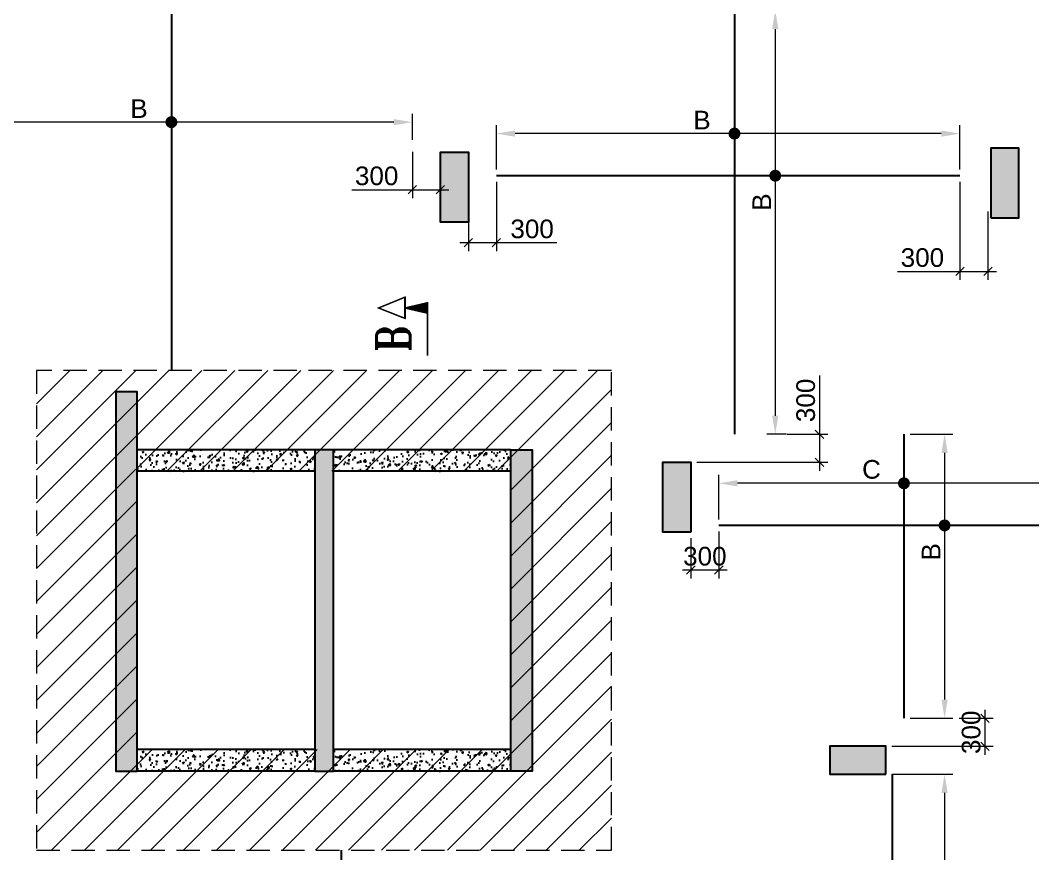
# Model space of a CAD drawing. Header units: millimetres. Extents: x 1123469 to 1752051, y -126924 to 196924.
# Drawn here: x 1620981 to 1631835, y 136802 to 145739 of the extents above; entities that cross this region are included whole.
import ezdxf

# ---------------------------------------------------------------- set-up
doc = ezdxf.new("R2010")
doc.units = ezdxf.units.MM
doc.header["$LTSCALE"] = 500
doc.header["$MEASUREMENT"] = 0
doc.header["$PDMODE"] = 34
doc.linetypes.add('CONTINOUS', pattern=[0])
doc.linetypes.add('DASHED2', pattern=[0.375, 0.25, -0.125])
doc.layers.get('Defpoints').update_dxf_attribs({"lineweight": 0})
for name, color, linetype in [('3BEAM NO', 6, 'Continuous'), ('COL. DIM', 3, 'Continuous'), ('r.c.c. wall', 4, 'Continuous'), ('reinf.', 4, 'Continuous'), ('TEXT-20', 3, 'Continuous'), ('TOWER AREA COLUMN.', 6, 'Continuous')]:
    doc.layers.add(name, color=color, linetype=linetype)
for name, color, linetype, lineweight in [('CUT OUT', 1, 'Continuous', 13), ('dim-M', 1, 'Continuous', 15), ('FOOTING', 1, 'Continuous', 15), ('HATCH', 1, 'Continuous', 5), ('TOWER COL HATCH', 253, 'Continuous', 20)]:
    doc.layers.add(name, color=color, linetype=linetype, lineweight=lineweight)
doc.styles.add('3mm', font='arial.ttf')
doc.styles.add('RT', font='romant.shx', dxfattribs={"height": 8})
doc.dimstyles.new('PARAMVEER', dxfattribs={"dimtxt": 200, "dimasz": 100, "dimexe": 0, "dimexo": 25, "dimgap": 10, "dimtad": 1, "dimdec": 0, "dimrnd": 5, "dimzin": 0, "dimdsep": 46, "dimtxsty": '3mm', "dimblk": 'OBLIQUE', "dimcen": 0.09, "dimdle": 75, "dimclrd": 1, "dimclre": 1, "dimclrt": 3, "dimadec": 0, "dimazin": 0, "dimtfac": 1, "dimtdec": 0, "dimtmove": 1, "dimatfit": 3, "dimfxl": 100, "dimtolj": 1, "dimtzin": 0, "dimlwd": 18, "dimlwe": 5, "dimarcsym": 0})

# ---------------------------------------------------------------- blocks, each defined once
blk = doc.blocks.new('3tgra')
at = {"layer": 'TOWER COL HATCH'}
h = blk.add_hatch(color=253, dxfattribs=at)
h.dxf.hatch_style = 1
h.paths.add_polyline_path([(1374495.631025441, 80596.89666208334), (1374195.631025441, 80596.89666208334), (1374195.631025441, 81346.89666208334), (1374495.631025441, 81346.89666208334)])
h = blk.add_hatch(color=253, dxfattribs=at)
h.dxf.hatch_style = 1
h.paths.add_polyline_path([(1380095.624769447, 80551.73729155067), (1380395.624769447, 80551.73729155067), (1380395.624769447, 81301.73729155067), (1380095.624769447, 81301.73729155067)])
h = blk.add_hatch(color=253, dxfattribs=at)
h.dxf.hatch_style = 1
h.paths.add_polyline_path([(1383875.630595695, 78731.73729202384), (1383875.630595695, 74666.55515519361), (1383645.630595695, 74666.55515519361), (1383645.630595695, 77881.73729155073), (1383645.630595695, 78111.73729155073), (1383645.630595695, 78731.73729202384)])
h = blk.add_hatch(color=253, dxfattribs=at)
h.dxf.hatch_style = 1
h.paths.add_polyline_path([(1379640.630750942, 78111.73729155073), (1379410.630750942, 78111.73729155073), (1379410.630750942, 74666.55515519361), (1379640.630750942, 74666.55515519361), (1379640.630750942, 77881.73729155073)])
h = blk.add_hatch(color=253, dxfattribs=at)
h.dxf.hatch_style = 1
h.paths.add_polyline_path([(1381543.130749644, 78111.73729155073), (1381743.130749644, 78111.73729155073), (1381743.130749644, 77881.73729155073), (1381743.130749644, 74666.55515519361), (1381543.130749644, 74666.55515519361), (1381543.130749644, 77881.73729155073)])
h = blk.add_hatch(color=253, dxfattribs=at)
h.dxf.hatch_style = 1
h.paths.add_polyline_path([(1377710.631017101, 77226.89675944098), (1378010.631017101, 77226.89675944098), (1378010.631017101, 77976.89675944098), (1377710.631017101, 77976.89675944098)])
h = blk.add_hatch(color=253, dxfattribs=at)
h.dxf.hatch_style = 1
h.paths.add_polyline_path([(1375620.320550245, 74631.8028312315), (1375620.320550245, 74931.8028312315), (1376220.320550245, 74931.8028312315), (1376220.320550245, 74631.8028312315)])
at = {"layer": 'TOWER AREA COLUMN.', "color": 4}
for points in [[(1374495.631025441, 80596.89666208334), (1374195.631025441, 80596.89666208334), (1374195.631025441, 81346.89666208334), (1374495.631025441, 81346.89666208334)], [(1380095.624769447, 80551.73729155067), (1380395.624769447, 80551.73729155067), (1380395.624769447, 81301.73729155067), (1380095.624769447, 81301.73729155067)], [(1377710.631017101, 77226.89675944098), (1378010.631017101, 77226.89675944098), (1378010.631017101, 77976.89675944098), (1377710.631017101, 77976.89675944098)], [(1375620.320550245, 74631.8028312315), (1375620.320550245, 74931.8028312315), (1376220.320550245, 74931.8028312315), (1376220.320550245, 74631.8028312315)]]:
    blk.add_lwpolyline(points, close=True, dxfattribs=at)
for points in [[(1383875.630595695, 78731.73729202384), (1383875.630595695, 74666.55515519361), (1383645.630595695, 74666.55515519361), (1383645.630595695, 77881.73729155073), (1383645.630595695, 77881.73729155073), (1383645.630595695, 78111.73729155073), (1383645.630595695, 78111.73729155073), (1383645.630595695, 78731.73729202384), (1383875.630595695, 78731.73729202384)], [(1379640.630750942, 78111.73729155073), (1379410.630750942, 78111.73729155073), (1379410.630750942, 74666.55515519361), (1379640.630750942, 74666.55515519361), (1379640.630750942, 77881.73729155073), (1379640.630750942, 77881.73729155073), (1379640.630750942, 78111.73729155073)], [(1381543.130749644, 78111.73729155073), (1381743.130749644, 78111.73729155073), (1381743.130749644, 77881.73729155073), (1381743.130749644, 77881.73729155073), (1381743.130749644, 74666.55515519361), (1381543.130749644, 74666.55515519361), (1381543.130749644, 77881.73729155073), (1381543.130749644, 77881.73729155073), (1381543.130749644, 78111.73729155073)]]:
    blk.add_lwpolyline(points, dxfattribs=at)
blk = doc.blocks.new('_Oblique')
at = {"color": 0, "linetype": 'ByBlock', "lineweight": -2}
blk.add_line((-0.5, -0.5), (0.5, 0.5), dxfattribs=at)
blk = doc.blocks.new('*D1137')
at = {"layer": 'COL. DIM', "color": 1, "linetype": 'CONTINOUS', "lineweight": 5, "ltscale": 10, "transparency": 16777216}
for p, q in [((1625184.958360123, 144328.4931180957), (1625184.958360123, 143832.3277372914)), ((1625484.958360123, 144259.2285490473), (1625484.958360123, 143832.3277372914))]:
    blk.add_line(p, q, dxfattribs=at)
at = {"layer": 'COL. DIM', "color": 1, "lineweight": 18, "ltscale": 10, "transparency": 16777216}
for p, q in [((1624536.205784514, 143922.3277372914), (1625184.958360123, 143922.3277372914)), ((1625094.958360123, 143922.3277372914), (1625574.958360123, 143922.3277372914))]:
    blk.add_line(p, q, dxfattribs=at)
at = {"layer": 'Defpoints', "color": 0, "ltscale": 10, "transparency": 16777216}
for p in [(1625184.958360123, 144393.4931180957), (1625484.958360123, 144324.2285490473), (1625484.958360123, 143922.3277372914)]:
    blk.add_point(p, dxfattribs=at)
at = {"layer": 'COL. DIM', "color": 1, "lineweight": 18, "ltscale": 10, "transparency": 16777216, "xscale": 90, "yscale": 90, "zscale": 90, "rotation": 180}
blk.add_blockref('_Oblique', (1625184.958360123, 143922.3277372914), dxfattribs=at)
at = {"layer": 'COL. DIM', "color": 1, "lineweight": 18, "ltscale": 10, "transparency": 16777216, "xscale": 90, "yscale": 90, "zscale": 90}
blk.add_blockref('_Oblique', (1625484.958360123, 143922.3277372914), dxfattribs=at)
at = {"layer": 'COL. DIM', "color": 3, "ltscale": 10, "transparency": 16777216, "insert": (1624801.737844541, 144069.5105476597), "char_height": 200, "attachment_point": 5, "style": '3mm'}
blk.add_mtext('\\A1;300', dxfattribs=at)
blk = doc.blocks.new('*D1140')
at = {"layer": 'COL. DIM', "color": 1, "linetype": 'CONTINOUS', "lineweight": 5, "ltscale": 10, "transparency": 16777216}
for p, q in [((1631054.952104129, 144007.6434281431), (1631054.952104129, 142956.2473880569)), ((1631354.952104129, 143690.3110296032), (1631354.952104129, 142956.2473880569))]:
    blk.add_line(p, q, dxfattribs=at)
at = {"layer": 'COL. DIM', "color": 1, "lineweight": 18, "ltscale": 10, "transparency": 16777216}
for p, q in [((1630386.622296755, 143046.2473880569), (1631054.952104129, 143046.2473880569)), ((1630964.952104129, 143046.2473880569), (1631444.952104129, 143046.2473880569))]:
    blk.add_line(p, q, dxfattribs=at)
at = {"layer": 'Defpoints', "color": 0, "ltscale": 10, "transparency": 16777216}
for p in [(1631054.952104129, 144072.6434281431), (1631354.952104129, 143755.3110296032), (1631354.952104129, 143046.2473880569)]:
    blk.add_point(p, dxfattribs=at)
at = {"layer": 'COL. DIM', "color": 1, "lineweight": 18, "ltscale": 10, "transparency": 16777216, "xscale": 90, "yscale": 90, "zscale": 90, "rotation": 180}
blk.add_blockref('_Oblique', (1631054.952104129, 143046.2473880569), dxfattribs=at)
at = {"layer": 'COL. DIM', "color": 1, "lineweight": 18, "ltscale": 10, "transparency": 16777216, "xscale": 90, "yscale": 90, "zscale": 90}
blk.add_blockref('_Oblique', (1631354.952104129, 143046.2473880569), dxfattribs=at)
at = {"layer": 'COL. DIM', "color": 3, "ltscale": 10, "transparency": 16777216, "insert": (1630652.154356782, 143193.4301984252), "char_height": 200, "attachment_point": 5, "style": '3mm'}
blk.add_mtext('\\A1;300', dxfattribs=at)
blk = doc.blocks.new('*D1141')
at = {"layer": 'COL. DIM', "color": 1, "linetype": 'CONTINOUS', "lineweight": 5, "ltscale": 10, "transparency": 16777216}
for p, q in [((1628827.591272969, 145844.387919084), (1629164.987560773, 145844.387919084)), ((1629196.347539392, 141299.3880169376), (1628984.987560773, 141299.3880169376))]:
    blk.add_line(p, q, dxfattribs=at)
at = {"layer": 'COL. DIM', "color": 1, "lineweight": 18, "ltscale": 10, "transparency": 16777216}
blk.add_line((1629074.987560773, 145644.387919084), (1629074.987560773, 141499.3880169376), dxfattribs=at)
at = {"layer": 'COL. DIM', "color": 1, "ltscale": 10, "transparency": 16777216}
for points in [[(1629041.65422744, 145644.387919084), (1629108.320894107, 145644.387919084), (1629074.987560773, 145844.387919084)], [(1629041.65422744, 141499.3880169376), (1629108.320894107, 141499.3880169376), (1629074.987560773, 141299.3880169376)]]:
    blk.add_solid(points, dxfattribs=at)
at = {"layer": 'Defpoints', "color": 0, "ltscale": 10, "transparency": 16777216}
for p in [(1628762.591272969, 145844.387919084), (1629074.987560773, 141299.3880169376), (1629261.347539392, 141299.3880169376)]:
    blk.add_point(p, dxfattribs=at)
at = {"layer": 'COL. DIM', "color": 3, "ltscale": 10, "transparency": 16777216, "insert": (1628929.987560787, 143789.7900742958), "char_height": 200, "attachment_point": 5, "rotation": 90, "style": '3mm'}
blk.add_mtext('\\A1;B', dxfattribs=at)
blk = doc.blocks.new('*D1142')
at = {"layer": 'COL. DIM', "color": 1, "linetype": 'CONTINOUS', "lineweight": 5, "ltscale": 10, "transparency": 16777216}
for p, q in [((1626084.958360123, 144007.6434281431), (1626084.958360123, 143263.4102178473)), ((1625784.958360123, 143690.3110296032), (1625784.958360123, 143263.4102178473))]:
    blk.add_line(p, q, dxfattribs=at)
at = {"layer": 'COL. DIM', "color": 1, "lineweight": 18, "ltscale": 10, "transparency": 16777216}
for p, q in [((1626174.958360123, 143353.4102178473), (1625694.958360123, 143353.4102178473)), ((1626733.866830511, 143353.4102178473), (1626084.958360123, 143353.4102178473))]:
    blk.add_line(p, q, dxfattribs=at)
at = {"layer": 'Defpoints', "color": 0, "ltscale": 10, "transparency": 16777216}
for p in [(1626084.958360123, 144072.6434281431), (1625784.958360123, 143755.3110296032), (1625784.958360123, 143353.4102178473)]:
    blk.add_point(p, dxfattribs=at)
at = {"layer": 'COL. DIM', "color": 1, "lineweight": 18, "ltscale": 10, "transparency": 16777216, "xscale": 90, "yscale": 90, "zscale": 90, "rotation": 180}
blk.add_blockref('_Oblique', (1625784.958360123, 143353.4102178473), dxfattribs=at)
at = {"layer": 'COL. DIM', "color": 1, "lineweight": 18, "ltscale": 10, "transparency": 16777216, "xscale": 90, "yscale": 90, "zscale": 90}
blk.add_blockref('_Oblique', (1626084.958360123, 143353.4102178473), dxfattribs=at)
at = {"layer": 'COL. DIM', "color": 3, "ltscale": 10, "transparency": 16777216, "insert": (1626468.334770484, 143500.5930282156), "char_height": 200, "attachment_point": 5, "style": '3mm'}
blk.add_mtext('\\A1;300', dxfattribs=at)
blk = doc.blocks.new('*D1143')
at = {"layer": 'COL. DIM', "color": 1, "lineweight": 18, "ltscale": 10, "transparency": 16777216}
for p, q in [((1629548.943433869, 141928.6532918488), (1629548.943433869, 141299.3880169376)), ((1629548.943433869, 141389.3880169376), (1629548.943433869, 140909.3880169377))]:
    blk.add_line(p, q, dxfattribs=at)
at = {"layer": 'COL. DIM', "color": 1, "linetype": 'CONTINOUS', "lineweight": 5, "ltscale": 10, "transparency": 16777216}
for p, q in [((1629201.104659734, 141299.3880169376), (1629638.943433869, 141299.3880169376)), ((1628234.95211247, 140999.3880169377), (1629638.943433869, 140999.3880169377))]:
    blk.add_line(p, q, dxfattribs=at)
at = {"layer": 'Defpoints', "color": 0, "ltscale": 10, "transparency": 16777216}
for p in [(1629136.104659734, 141299.3880169376), (1628169.95211247, 140999.3880169377), (1629548.943433869, 140999.3880169377)]:
    blk.add_point(p, dxfattribs=at)
at = {"layer": 'COL. DIM', "color": 1, "lineweight": 18, "ltscale": 10, "transparency": 16777216, "xscale": 90, "yscale": 90, "zscale": 90}
for p, rotation in [((1629548.943433869, 141299.3880169376), 90), ((1629548.943433869, 140999.3880169377), 270)]:
    blk.add_blockref('_Oblique', p, dxfattribs=dict(at, rotation=rotation))
at = {"layer": 'COL. DIM', "color": 3, "ltscale": 10, "transparency": 16777216, "insert": (1629401.7606235, 141663.121231821), "char_height": 200, "attachment_point": 5, "rotation": 90, "style": '3mm'}
blk.add_mtext('\\A1;300', dxfattribs=at)
blk = doc.blocks.new('*D1155')
at = {"layer": 'COL. DIM', "color": 1, "linetype": 'CONTINOUS', "lineweight": 5, "ltscale": 10, "transparency": 16777216}
for p, q in [((1630519.286849717, 141299.3880169375), (1630979.826075283, 141299.3880169375)), ((1630519.286849717, 138254.2940887282), (1630979.826075283, 138254.2940887282))]:
    blk.add_line(p, q, dxfattribs=at)
at = {"layer": 'COL. DIM', "color": 1, "lineweight": 18, "ltscale": 10, "transparency": 16777216}
blk.add_line((1630889.826075283, 141099.3880169375), (1630889.826075283, 138454.2940887282), dxfattribs=at)
at = {"layer": 'COL. DIM', "color": 1, "ltscale": 10, "transparency": 16777216}
for points in [[(1630856.49274195, 141099.3880169375), (1630923.159408617, 141099.3880169375), (1630889.826075283, 141299.3880169375)], [(1630856.49274195, 138454.2940887282), (1630923.159408617, 138454.2940887282), (1630889.826075283, 138254.2940887282)]]:
    blk.add_solid(points, dxfattribs=at)
at = {"layer": 'Defpoints', "color": 0, "ltscale": 10, "transparency": 16777216}
for p in [(1630454.286849717, 141299.3880169375), (1630454.286849717, 138254.2940887282), (1630889.826075283, 138254.2940887282)]:
    blk.add_point(p, dxfattribs=at)
at = {"layer": 'COL. DIM', "color": 3, "ltscale": 10, "transparency": 16777216, "insert": (1630744.826075301, 140039.7899729869), "char_height": 200, "attachment_point": 5, "rotation": 90, "style": '3mm'}
blk.add_mtext('\\A1;B', dxfattribs=at)
blk = doc.blocks.new('*D1156')
at = {"layer": 'COL. DIM', "color": 1, "linetype": 'CONTINOUS', "lineweight": 5, "ltscale": 10, "transparency": 16777216}
for p, q in [((1628469.952112469, 140257.6433268342), (1628469.952112469, 139753.9634099688)), ((1628169.952112469, 140184.3880169376), (1628169.952112469, 139753.9634099688))]:
    blk.add_line(p, q, dxfattribs=at)
at = {"layer": 'COL. DIM', "color": 1, "lineweight": 18, "ltscale": 10, "transparency": 16777216}
blk.add_line((1628559.952112469, 139843.9634099688), (1628079.952112469, 139843.9634099688), dxfattribs=at)
at = {"layer": 'Defpoints', "color": 0, "ltscale": 10, "transparency": 16777216}
for p in [(1628169.952112469, 140249.3880169376), (1628469.952112469, 140322.6433268342), (1628169.952112469, 139843.9634099688)]:
    blk.add_point(p, dxfattribs=at)
at = {"layer": 'COL. DIM', "color": 1, "lineweight": 18, "ltscale": 10, "transparency": 16777216, "xscale": 90, "yscale": 90, "zscale": 90, "rotation": 180}
blk.add_blockref('_Oblique', (1628169.952112469, 139843.9634099688), dxfattribs=at)
at = {"layer": 'COL. DIM', "color": 1, "lineweight": 18, "ltscale": 10, "transparency": 16777216, "xscale": 90, "yscale": 90, "zscale": 90}
blk.add_blockref('_Oblique', (1628469.952112469, 139843.9634099688), dxfattribs=at)
at = {"layer": 'COL. DIM', "color": 3, "ltscale": 10, "transparency": 16777216, "insert": (1628319.952112469, 139991.1462203372), "char_height": 200, "attachment_point": 5, "style": '3mm'}
blk.add_mtext('\\A1;300', dxfattribs=at)
blk = doc.blocks.new('*D1157')
at = {"layer": 'COL. DIM', "color": 1, "lineweight": 18, "ltscale": 10, "transparency": 16777216}
blk.add_line((1631322.297314514, 138344.2940887283), (1631322.297314514, 137864.2940887282), dxfattribs=at)
at = {"layer": 'COL. DIM', "color": 1, "linetype": 'CONTINOUS', "lineweight": 5, "ltscale": 10, "transparency": 16777216}
for p, q in [((1631044.826075281, 138254.2940887283), (1631412.297314514, 138254.2940887283)), ((1630325.262579326, 137954.2940887282), (1631412.297314514, 137954.2940887282))]:
    blk.add_line(p, q, dxfattribs=at)
at = {"layer": 'Defpoints', "color": 0, "ltscale": 10, "transparency": 16777216}
for p in [(1630979.826075281, 138254.2940887283), (1630260.262579326, 137954.2940887282), (1631322.297314514, 137954.2940887282)]:
    blk.add_point(p, dxfattribs=at)
at = {"layer": 'COL. DIM', "color": 1, "lineweight": 18, "ltscale": 10, "transparency": 16777216, "xscale": 90, "yscale": 90, "zscale": 90}
for p, rotation in [((1631322.297314514, 138254.2940887283), 90), ((1631322.297314514, 137954.2940887282), 270)]:
    blk.add_blockref('_Oblique', p, dxfattribs=dict(at, rotation=rotation))
at = {"layer": 'COL. DIM', "color": 3, "ltscale": 10, "transparency": 16777216, "insert": (1631175.114504143, 138104.2940887282), "char_height": 200, "attachment_point": 5, "rotation": 90, "style": '3mm'}
blk.add_mtext('\\A1;300', dxfattribs=at)
blk = doc.blocks.new('*D1169')
at = {"layer": 'COL. DIM', "color": 1, "linetype": 'CONTINOUS', "lineweight": 5, "ltscale": 10, "transparency": 16777216}
for p, q in [((1630325.262579326, 137654.2940887282), (1630979.826075349, 137654.2940887282)), ((1629418.331552686, 133739.2510732774), (1630979.826075349, 133739.2510732774))]:
    blk.add_line(p, q, dxfattribs=at)
at = {"layer": 'COL. DIM', "color": 1, "lineweight": 18, "ltscale": 10, "transparency": 16777216}
blk.add_line((1630889.826075349, 137454.2940887282), (1630889.826075349, 133939.2510732774), dxfattribs=at)
at = {"layer": 'COL. DIM', "color": 1, "ltscale": 10, "transparency": 16777216}
for points in [[(1630856.492742016, 137454.2940887282), (1630923.159408682, 137454.2940887282), (1630889.826075349, 137654.2940887282)], [(1630856.492742016, 133939.2510732774), (1630923.159408682, 133939.2510732774), (1630889.826075349, 133739.2510732774)]]:
    blk.add_solid(points, dxfattribs=at)
at = {"layer": 'Defpoints', "color": 0, "ltscale": 10, "transparency": 16777216}
for p in [(1630260.262579326, 137654.2940887282), (1629353.331552686, 133739.2510732774), (1630889.826075349, 133739.2510732774)]:
    blk.add_point(p, dxfattribs=at)
at = {"layer": 'COL. DIM', "color": 3, "ltscale": 10, "transparency": 16777216, "insert": (1630744.826075369, 135398.7302032021), "char_height": 200, "attachment_point": 5, "rotation": 90, "style": '3mm'}
blk.add_mtext('\\A1;B', dxfattribs=at)
blk = doc.blocks.new('*D1194')
at = {"layer": 'COL. DIM', "color": 1, "linetype": 'CONTINOUS', "lineweight": 5, "ltscale": 10, "transparency": 16777216}
for p, q in [((1620154.952104764, 144458.4931180957), (1620154.952104764, 144736.5344760313)), ((1625184.958360123, 144458.4931180957), (1625184.958360123, 144736.5344760313))]:
    blk.add_line(p, q, dxfattribs=at)
at = {"layer": 'COL. DIM', "color": 1, "lineweight": 18, "ltscale": 10, "transparency": 16777216}
blk.add_line((1624984.958360123, 144646.5344760313), (1620354.952104764, 144646.5344760313), dxfattribs=at)
at = {"layer": 'COL. DIM', "color": 1, "ltscale": 10, "transparency": 16777216}
for points in [[(1620354.952104764, 144679.8678093646), (1620354.952104764, 144613.2011426979), (1620154.952104764, 144646.5344760313)], [(1624984.958360123, 144679.8678093646), (1624984.958360123, 144613.2011426979), (1625184.958360123, 144646.5344760313)]]:
    blk.add_solid(points, dxfattribs=at)
at = {"layer": 'Defpoints', "color": 0, "ltscale": 10, "transparency": 16777216}
for p in [(1620154.952104764, 144646.5344760313), (1620154.952104764, 144393.4931180957), (1625184.958360123, 144393.4931180957)]:
    blk.add_point(p, dxfattribs=at)
at = {"layer": 'COL. DIM', "color": 3, "ltscale": 10, "transparency": 16777216, "insert": (1622254.109192154, 144791.5344760313), "char_height": 200, "width": 21.47949955365168, "attachment_point": 5, "style": '3mm'}
blk.add_mtext('\\A1;B', dxfattribs=at)
blk = doc.blocks.new('*D1195')
at = {"layer": 'COL. DIM', "color": 1, "linetype": 'CONTINOUS', "lineweight": 5, "ltscale": 10, "transparency": 16777216}
for p, q in [((1626084.958360123, 144137.6434281431), (1626084.958360123, 144613.9679992149)), ((1631054.952104129, 144137.6434281431), (1631054.952104129, 144613.9679992149))]:
    blk.add_line(p, q, dxfattribs=at)
at = {"layer": 'COL. DIM', "color": 1, "lineweight": 18, "ltscale": 10, "transparency": 16777216}
blk.add_line((1630854.952104129, 144523.9679992149), (1626284.958360123, 144523.9679992149), dxfattribs=at)
at = {"layer": 'COL. DIM', "color": 1, "ltscale": 10, "transparency": 16777216}
for points in [[(1626284.958360123, 144557.3013325483), (1626284.958360123, 144490.6346658816), (1626084.958360123, 144523.9679992149)], [(1630854.952104129, 144557.3013325483), (1630854.952104129, 144490.6346658816), (1631054.952104129, 144523.9679992149)]]:
    blk.add_solid(points, dxfattribs=at)
at = {"layer": 'Defpoints', "color": 0, "ltscale": 10, "transparency": 16777216}
for p in [(1626084.958360123, 144523.9679992149), (1626084.958360123, 144072.6434281431), (1631054.952104129, 144072.6434281431)]:
    blk.add_point(p, dxfattribs=at)
at = {"layer": 'COL. DIM', "color": 3, "ltscale": 10, "transparency": 16777216, "insert": (1628289.154548978, 144668.9679992149), "char_height": 200, "width": 21.47949955365168, "attachment_point": 5, "style": '3mm'}
blk.add_mtext('\\A1;B', dxfattribs=at)
blk = doc.blocks.new('*D1196')
at = {"layer": 'COL. DIM', "color": 1, "linetype": 'CONTINOUS', "lineweight": 5, "ltscale": 10, "transparency": 16777216}
for p, q in [((1628469.952112469, 140387.6433268342), (1628469.952112469, 140863.967897906)), ((1632995.033498301, 140387.6433268342), (1632995.033498301, 140863.967897906))]:
    blk.add_line(p, q, dxfattribs=at)
at = {"layer": 'COL. DIM', "color": 1, "lineweight": 18, "ltscale": 10, "transparency": 16777216}
blk.add_line((1632795.033498301, 140773.967897906), (1628669.952112469, 140773.967897906), dxfattribs=at)
at = {"layer": 'COL. DIM', "color": 1, "ltscale": 10, "transparency": 16777216}
for points in [[(1628669.952112469, 140807.3012312394), (1628669.952112469, 140740.6345645727), (1628469.952112469, 140773.967897906)], [(1632795.033498301, 140807.3012312394), (1632795.033498301, 140740.6345645727), (1632995.033498301, 140773.967897906)]]:
    blk.add_solid(points, dxfattribs=at)
at = {"layer": 'Defpoints', "color": 0, "ltscale": 10, "transparency": 16777216}
for p in [(1628469.952112469, 140773.967897906), (1628469.952112469, 140322.6433268342), (1632995.033498301, 140322.6433268342)]:
    blk.add_point(p, dxfattribs=at)
at = {"layer": 'COL. DIM', "color": 3, "ltscale": 10, "transparency": 16777216, "insert": (1630106.093005383, 140922.3785391066), "char_height": 200, "width": 21.47949955365168, "attachment_point": 5, "style": '3mm'}
blk.add_mtext('\\A1;C', dxfattribs=at)

msp = doc.modelspace()

# ---------------------------------------------------------------- hatches: boundary and pattern name
at = {"layer": 'HATCH', "ltscale": 10}
h = msp.add_hatch(dxfattribs=at)
h.set_pattern_fill('ANSI31', color=251, scale=2000)
h.set_pattern_definition([(45, (44455.0000761, 0), (-176.7766952966369, 176.7766952966369), [])])
h.paths.add_polyline_path([(1622234.951906994, 140904.2285490473), (1626239.951751748, 140904.2285490473), (1626239.951751748, 137919.0464126903), (1622234.951906994, 137919.0464126903)])
h.paths.add_polyline_path([(1621154.951906994, 141984.2285490474), (1627319.951751748, 141984.2285490474), (1627319.951751748, 136839.0464126903), (1621154.951906994, 136839.0464126903)])
at = {"layer": 'r.c.c. wall', "ltscale": 10}
h = msp.add_hatch(dxfattribs=at)
h.set_pattern_fill('AR-CONC', color=1, scale=25)
h.set_pattern_definition([(49.99999999999999, (-3710226.274715773, -4159489.490215819), (179.3150456501884, -15.68803374564878), [18.75, -206.25]), (355, (-3710226.274715773, -4159489.490215819), (-34.68783340325, 188.048033425003), [15, -165]), (100.45144446, (-3710211.331795523, -4159490.797551819), (144.627211681778, 172.3599977421574), [15.93504799999998, -175.2855279999996]), (46.18420000000001, (-3710226.274715773, -4159439.490215819), (266.8103326678931, -41.37982019826914), [28.125, -309.375]), (96.63563549, (-3710204.040529523, -4159442.938542569), (233.6654864185571, 243.5296501936376), [23.9025855, -262.92844]), (351.1841639899999, (-3710226.274715773, -4159439.490215819), (233.6654862636933, 243.5296500674975), [22.5, -247.50000025]), (21, (-3710201.274715773, -4159451.990215819), (149.2267630296154, -100.6547226663347), [18.75, -206.25]), (326.0000000000001, (-3710201.274715773, -4159451.990215819), (60.82883298039543, 181.2875112617133), [15, -165]), (71.45144474, (-3710188.839152273, -4159460.378109319), (210.0555941824928, 80.63278820158845), [15.9350475, -175.285528]), (37.50000000000001, (-3710226.274715773, -4159489.490215819), (3.039963829322667, 83.22346345782788), [0, -163, 0, -167.5, 0, -165.625]), (7.499999999999999, (-3710226.274715773, -4159489.490215819), (65.76738436053715, 98.60292797059006), [0, -95.5, 0, -159.25, 0, -63.125]), (327.5, (-3710282.024715773, -4159489.490215819), (133.4556090431022, -5.638717933594939), [0, -62.5, 0, -195, 0, -258.75]), (317.5, (-3710307.024715773, -4159489.490215819), (145.7965423355966, 25.02624558307943), [0, -81.25, 0, -129.5, 0, -183.75])])
h.paths.add_polyline_path([(1622237.300861334, 141134.2649386935), (1624137.452379926, 141134.2285483917), (1624137.452379926, 140904.2285483917), (1622237.300861334, 140904.1995950565)])
h = msp.add_hatch(dxfattribs=at)
h.set_pattern_fill('AR-CONC', color=1, scale=25)
h.set_pattern_definition([(49.99999999999999, (-3712328.774714475, -4159489.490215819), (179.3150456501884, -15.68803374564878), [18.75, -206.25]), (355, (-3712328.774714475, -4159489.490215819), (-34.68783340325, 188.048033425003), [15, -165]), (100.45144446, (-3712313.831794225, -4159490.797551819), (144.627211681778, 172.3599977421574), [15.93504799999998, -175.2855279999997]), (46.18420000000001, (-3712328.774714475, -4159439.490215819), (266.8103326678931, -41.37982019826914), [28.125, -309.375]), (96.63563549, (-3712306.540528225, -4159442.938542569), (233.6654864185571, 243.5296501936376), [23.9025855, -262.92844]), (351.1841639899999, (-3712328.774714475, -4159439.490215819), (233.6654862636933, 243.5296500674975), [22.5, -247.50000025]), (21, (-3712303.774714475, -4159451.990215819), (149.2267630296154, -100.6547226663347), [18.75, -206.25]), (326.0000000000001, (-3712303.774714475, -4159451.990215819), (60.82883298039543, 181.2875112617133), [15, -165]), (71.45144474, (-3712291.339150975, -4159460.378109319), (210.0555941824928, 80.63278820158845), [15.9350475, -175.285528]), (37.50000000000001, (-3712328.774714475, -4159489.490215819), (3.039963829322667, 83.22346345782788), [0, -163, 0, -167.5, 0, -165.625]), (7.499999999999999, (-3712328.774714475, -4159489.490215819), (65.76738436053715, 98.60292797059006), [0, -95.5, 0, -159.25, 0, -63.125]), (327.5, (-3712384.524714475, -4159489.490215819), (133.4556090431022, -5.638717933594939), [0, -62.5, 0, -195, 0, -258.75]), (317.5, (-3712409.524714475, -4159489.490215819), (145.7965423355966, 25.02624558307943), [0, -81.25, 0, -129.5, 0, -183.75])])
h.paths.add_polyline_path([(1624339.800860036, 141134.2649386935), (1626239.952378628, 141134.2285483917), (1626239.952378628, 140904.2285483917), (1624339.800860036, 140904.1995950565)])
h = msp.add_hatch(dxfattribs=at)
h.set_pattern_fill('AR-CONC', color=1, scale=25)
h.set_pattern_definition([(49.99999999999999, (-3710226.274715773, -4162704.672352177), (179.3150456501884, -15.68803374564878), [18.75, -206.25]), (355, (-3710226.274715773, -4162704.672352177), (-34.68783340325, 188.048033425003), [15, -165]), (100.45144446, (-3710211.331795523, -4162705.979688176), (144.627211681778, 172.3599977421574), [15.93504799999997, -175.2855279999996]), (46.18420000000001, (-3710226.274715773, -4162654.672352177), (266.8103326678931, -41.37982019826914), [28.125, -309.375]), (96.63563549, (-3710204.040529523, -4162658.120678926), (233.6654864185571, 243.5296501936376), [23.9025855, -262.92844]), (351.1841639899999, (-3710226.274715773, -4162654.672352177), (233.6654862636933, 243.5296500674975), [22.5, -247.50000025]), (21, (-3710201.274715773, -4162667.172352177), (149.2267630296154, -100.6547226663347), [18.75, -206.25]), (326.0000000000001, (-3710201.274715773, -4162667.172352177), (60.82883298039543, 181.2875112617133), [15, -165]), (71.45144474, (-3710188.839152273, -4162675.560245676), (210.0555941824928, 80.63278820158845), [15.9350475, -175.285528]), (37.50000000000001, (-3710226.274715773, -4162704.672352177), (3.039963829322667, 83.22346345782788), [0, -163, 0, -167.5, 0, -165.625]), (7.499999999999999, (-3710226.274715773, -4162704.672352177), (65.76738436053715, 98.60292797059006), [0, -95.5, 0, -159.25, 0, -63.125]), (327.5, (-3710282.024715773, -4162704.672352177), (133.4556090431022, -5.638717933594939), [0, -62.5, 0, -195, 0, -258.75]), (317.5, (-3710307.024715773, -4162704.672352177), (145.7965423355966, 25.02624558307943), [0, -81.25, 0, -129.5, 0, -183.75])])
h.paths.add_polyline_path([(1622237.300861334, 137919.0828023364), (1624137.452379926, 137919.0464120346), (1624137.452379926, 137689.0464120346), (1622237.300861334, 137689.0174586994)])
h = msp.add_hatch(dxfattribs=at)
h.set_pattern_fill('AR-CONC', color=1, scale=25)
h.set_pattern_definition([(49.99999999999999, (-3712328.774714475, -4162704.672352177), (179.3150456501884, -15.68803374564878), [18.75, -206.25]), (355, (-3712328.774714475, -4162704.672352177), (-34.68783340325, 188.048033425003), [15, -165]), (100.45144446, (-3712313.831794225, -4162705.979688176), (144.627211681778, 172.3599977421574), [15.93504799999998, -175.2855279999996]), (46.18420000000001, (-3712328.774714475, -4162654.672352177), (266.8103326678931, -41.37982019826914), [28.125, -309.375]), (96.63563549, (-3712306.540528225, -4162658.120678926), (233.6654864185571, 243.5296501936376), [23.9025855, -262.92844]), (351.1841639899999, (-3712328.774714475, -4162654.672352177), (233.6654862636933, 243.5296500674975), [22.5, -247.50000025]), (21, (-3712303.774714475, -4162667.172352177), (149.2267630296154, -100.6547226663347), [18.75, -206.25]), (326.0000000000001, (-3712303.774714475, -4162667.172352177), (60.82883298039543, 181.2875112617133), [15, -165]), (71.45144474, (-3712291.339150975, -4162675.560245676), (210.0555941824928, 80.63278820158845), [15.9350475, -175.285528]), (37.50000000000001, (-3712328.774714475, -4162704.672352177), (3.039963829322667, 83.22346345782788), [0, -163, 0, -167.5, 0, -165.625]), (7.499999999999999, (-3712328.774714475, -4162704.672352177), (65.76738436053715, 98.60292797059006), [0, -95.5, 0, -159.25, 0, -63.125]), (327.5, (-3712384.524714475, -4162704.672352177), (133.4556090431022, -5.638717933594939), [0, -62.5, 0, -195, 0, -258.75]), (317.5, (-3712409.524714475, -4162704.672352177), (145.7965423355966, 25.02624558307943), [0, -81.25, 0, -129.5, 0, -183.75])])
h.paths.add_polyline_path([(1624339.800860036, 137919.0828023364), (1626239.952378628, 137919.0464120346), (1626239.952378628, 137689.0464120346), (1624339.800860036, 137689.0174586994)])

# ---------------------------------------------------------------- linework, layer by layer
at = {"layer": '3BEAM NO', "color": 4}
msp.add_line((1625104.687020632, 142769.8962102563, -7.851765953677085e-07), (1625104.687020632, 142542.5437439962, -7.843609217412887e-07), dxfattribs=at)
at = {"layer": '3BEAM NO', "color": 4, "extrusion": (-3.227238060428332e-09, -4.963612873298862e-18, 1), "const_width": 15.97339125}
for points, elevation in [([(1625104.687020627, 142769.8962102497), (1625104.687020627, 142542.5437439897), (1624822.439134103, 142654.041987072), (1625104.687020627, 142769.8962102497)], -0.00524538487544773), ([(1625104.68702063, 142654.0419871213), (1625347.110729335, 142654.0419871167), (1625347.110729336, 142143.5267560754)], -0.005245382057858481)]:
    msp.add_lwpolyline(points, dxfattribs=dict(at, elevation=elevation))
at = {"layer": 'dim-M', "color": 4, "ltscale": 10, "const_width": 63.75}
for points in [[(1622633.427312841, 144646.5344760313, -1), (1622569.677312841, 144646.5344760313, -1)], [(1628669.223393311, 144523.9679992149, -1), (1628605.473393311, 144523.9679992149, -1)], [(1629106.862560787, 144072.6434281431, -1), (1629043.112560787, 144072.6434281431, -1)], [(1630486.161849716, 140773.967897906, -1), (1630422.411849716, 140773.967897906, -1)], [(1630921.701075301, 140322.6433268342, -1), (1630857.951075301, 140322.6433268342, -1)]]:
    msp.add_lwpolyline(points, format="xyb", close=True, dxfattribs=at)
at = {"layer": 'FOOTING', "color": 3, "linetype": 'DASHED2', "ltscale": 2}
msp.add_lwpolyline([(1627319.952378628, 141984.2285490474), (1621154.952533875, 141984.2285490474), (1621154.952533875, 136839.0464126903), (1627319.952378628, 136839.0464126903)], close=True, dxfattribs=at)
at = {"layer": 'r.c.c. wall', "color": 4, "ltscale": 10}
for p, q in [((1624137.452379926, 141134.2285490474), (1622234.952533875, 141134.2285490474)), ((1626239.952378628, 141134.2285490474), (1624337.452379926, 141134.2285490474)), ((1624137.452379926, 140904.2285490474), (1622234.952533875, 140904.2285490474)), ((1626239.952378628, 140904.2285490474), (1624337.452379926, 140904.2285490474)), ((1624137.452379926, 137919.0464126903), (1622234.952533875, 137919.0464126903)), ((1626239.952378628, 137919.0464126903), (1624337.452379926, 137919.0464126903)), ((1624137.452379926, 137689.0464126903), (1622234.952533875, 137689.0464126903)), ((1626239.952378628, 137689.0464126903), (1624337.452379926, 137689.0464126903))]:
    msp.add_line(p, q, dxfattribs=at)
at = {"layer": 'reinf.', "color": 4, "ltscale": 1.4}
for p, q in [((1622601.552312841, 147224.0730525184), (1622601.552312841, 141984.2285490474)), ((1631054.952104129, 144072.6434281431), (1626084.958360123, 144072.6434281431)), ((1632995.033498301, 140322.6433268342), (1628469.952112469, 140322.6433268342))]:
    msp.add_line(p, q, dxfattribs=at)
at = {"layer": 'reinf.', "color": 4, "ltscale": 10}
for p, q in [((1628637.348393311, 145844.3879190839), (1628637.348393311, 141299.3880169376)), ((1630454.286849716, 141299.3880169376), (1630454.286849716, 138254.2940887282)), ((1630329.281893014, 137654.2940887282), (1630329.281893014, 133739.2510732775)), ((1624419.820856675, 136839.0464126903), (1624419.820856675, 132289.2510572005))]:
    msp.add_line(p, q, dxfattribs=at)

# ---------------------------------------------------------------- block references
at = {"layer": 'CUT OUT', "color": 4, "xscale": -1}
msp.add_blockref('3tgra', (3005880.582502689, 63022.49125749664), dxfattribs=at)

# ---------------------------------------------------------------- texts
at = {"layer": 'TEXT-20', "color": 7, "lineweight": 20, "ltscale": 0.2, "style": 'RT', "width": 0.85}
msp.add_text('B', height=359.401303125, rotation=90.00000002668041, dxfattribs=at).set_placement((1625161.307954745, 142180.2226828499, 0.01387790206817088))

# ---------------------------------------------------------------- dimensions: what is measured, and where the dimension line sits
at = {"layer": 'COL. DIM', "color": 6, "ltscale": 10}
for base, p1, p2, angle, text, picture, middle in [((1629074.987560773, 141299.3880169376), (1628762.591272968, 145844.3879190839), (1629261.347539391, 141299.3880169375), 90, 'B', '*D1141', (1629074.987560787, 143789.7900742958)), ((1620154.952104764, 144646.5344760313), (1625184.958360123, 144393.4931180957), (1620154.952104764, 144393.4931180957), 180, 'B', '*D1194', (1622254.109192154, 144646.5344760313)), ((1626084.958360123, 144523.9679992149), (1631054.952104129, 144072.6434281431), (1626084.958360123, 144072.6434281431), 180, 'B', '*D1195', (1628289.154548978, 144523.9679992149)), ((1630889.826075283, 138254.2940887282), (1630454.286849716, 141299.3880169374), (1630454.286849716, 138254.2940887281), 90, 'B', '*D1155', (1630889.826075301, 140039.7899729869)), ((1628469.952112469, 140773.967897906), (1632995.033498301, 140322.6433268342), (1628469.952112469, 140322.6433268342), 180, 'C', '*D1196', (1630106.093005383, 140773.967897906)), ((1630889.826075349, 133739.2510732774), (1630260.262579325, 137654.2940887281), (1629353.331552685, 133739.2510732774), 90, 'B', '*D1169', (1630889.826075369, 135398.7302032021))]:
    dim = msp.add_linear_dim(base=base, p1=p1, p2=p2, angle=angle, text=text, dimstyle='PARAMVEER', override={"dimasz": 200, "dimexe": 90, "dimexo": 65, "dimgap": 45, "dimpost": '\\X', "dimsah": 1, "dimdle": 90, "dimfxl": 0.18, "dimarcsym": 1}, dxfattribs=at)
    dim.commit()
    dim.dimension.update_dxf_attribs({"geometry": picture, "text_midpoint": middle, "dimtype": 160})
for base, p1, p2, angle, picture, middle in [((1625484.958360123, 143922.3277372914), (1625184.958360123, 144393.4931180957), (1625484.958360123, 144324.2285490473), 7.016709298534877e-15, '*D1137', (1624801.737844541, 143922.3277372914)), ((1625784.958360123, 143353.4102178473), (1626084.958360123, 144072.6434281431), (1625784.958360123, 143755.3110296032), 180, '*D1142', (1626468.334770484, 143353.4102178473)), ((1631354.952104129, 143046.2473880569), (1631054.952104129, 144072.6434281431), (1631354.952104129, 143755.3110296032), 7.016709298534877e-15, '*D1140', (1630652.154356782, 143039.0691538508)), ((1629548.943433869, 140999.3880169377), (1629136.104659733, 141299.3880169375), (1628169.952112469, 140999.3880169376), 90, '*D1143', (1629458.943433879, 141663.121231821)), ((1628169.952112469, 139843.9634099688), (1628469.952112469, 140322.6433268342), (1628169.952112469, 140249.3880169376), 180, '*D1156', (1628319.952112469, 139843.9634099688)), ((1631322.297314514, 137954.2940887282), (1630979.826075281, 138254.2940887282), (1630260.262579325, 137954.2940887281), 90, '*D1157', (1631322.297314512, 138104.2940887282))]:
    dim = msp.add_linear_dim(base=base, p1=p1, p2=p2, angle=angle, dimstyle='PARAMVEER', override={"dimasz": 90, "dimexe": 90, "dimexo": 65, "dimgap": 45, "dimpost": '\\X', "dimdle": 90, "dimfxl": 0.18, "dimarcsym": 1}, dxfattribs=at)
    dim.commit()
    dim.dimension.update_dxf_attribs({"geometry": picture, "text_midpoint": middle, "dimtype": 160})

doc.saveas('drawing.dxf')
